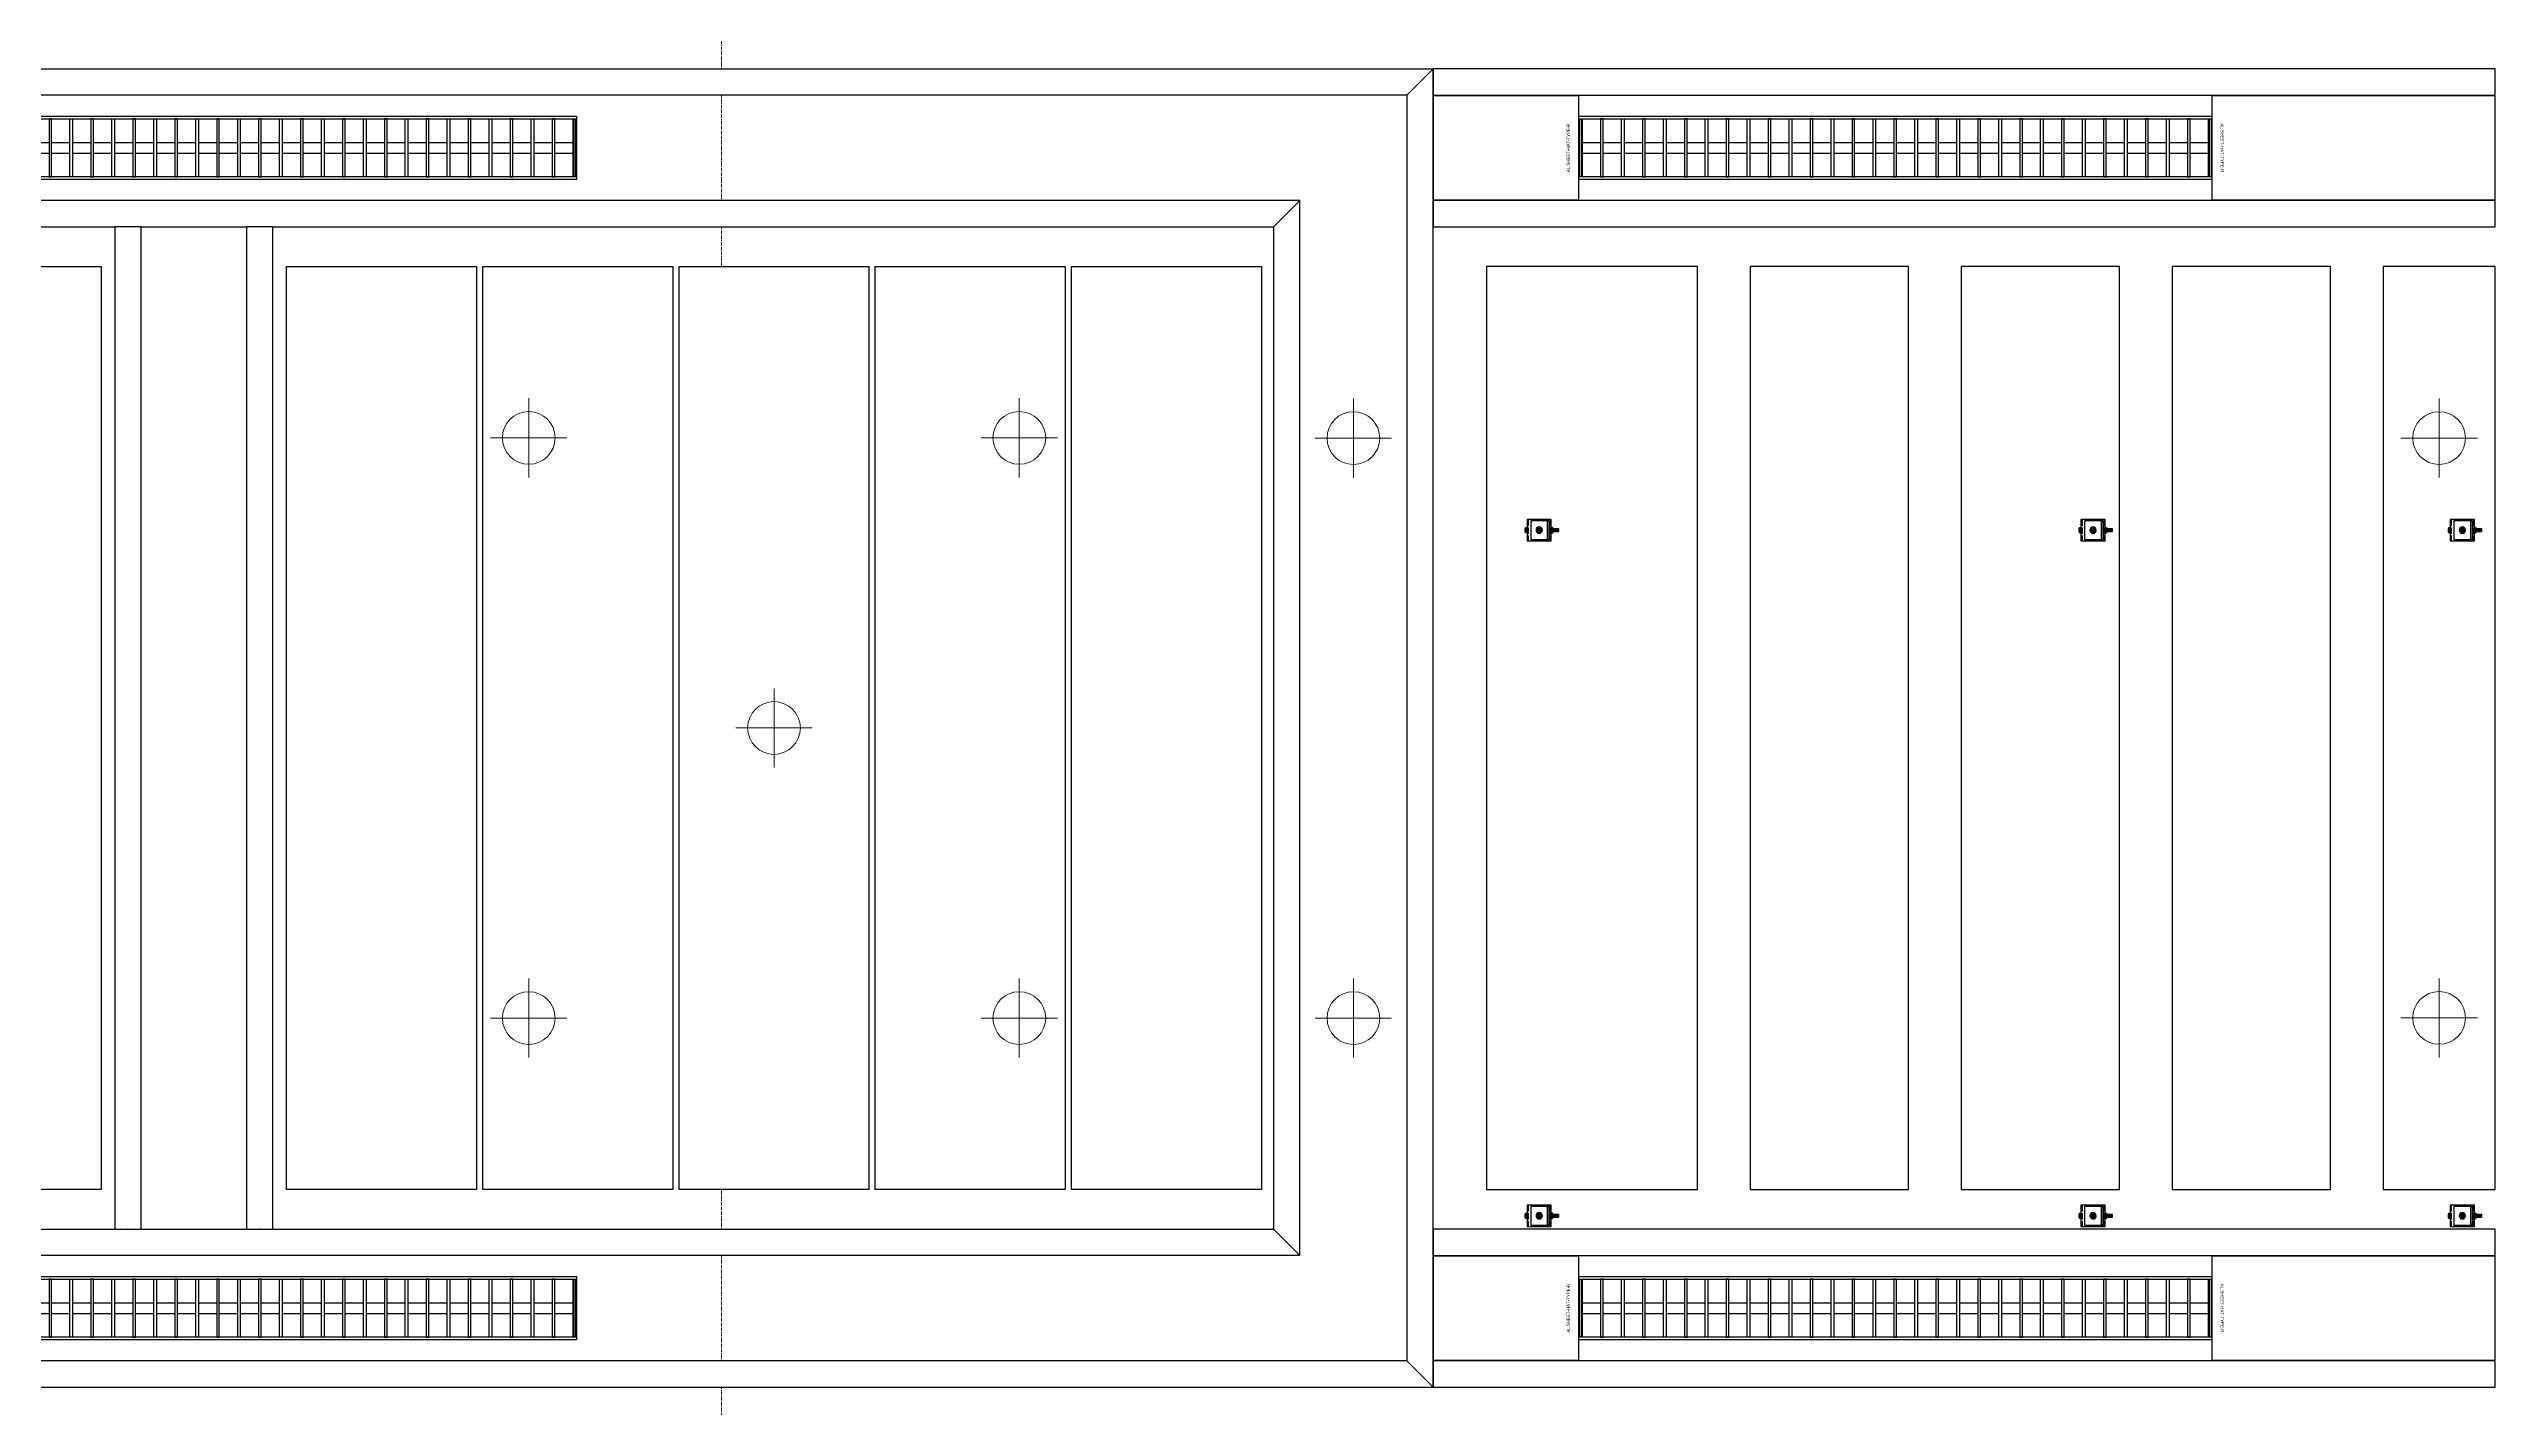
# Model space of a CAD drawing. Header units: millimetres. Extents: x -962357 to -591296, y -195428 to 59420.
# Drawn here: x -825755 to -821118, y 4725 to 7300 of the extents above; entities that cross this region are included whole.
import ezdxf
from ezdxf.enums import TextEntityAlignment as Align

# ---------------------------------------------------------------- set-up
doc = ezdxf.new("R2010")
doc.units = ezdxf.units.MM
for name, pattern in [('ACAD_ISO02W100', [15, 12, -3]), ('DPA_Boundary Line 500', [3.75, 0, -0.75, 1.5, -0.75, 0, -0.75]), ('DPA_Grid _ Level 100', [10, 5.5, -1.6, 1.3, -1.6])]:
    doc.linetypes.add(name, pattern=pattern)
for name, color, linetype in [('000 - CSD_PL_001 - ASCESSORIES', 251, 'Continuous'), ('000 - H A T C H', 8, 'Continuous'), ('000 - WIPEOUT', 250, 'Continuous'), ('001 - ASCESSORIES', 251, 'Continuous'), ('008 - LIGHTING', 1, 'Continuous'), ('A04_TUBE SERIES', 2, 'Continuous'), ('A11_ALU.SOLID SHEET', 2, 'Continuous')]:
    doc.layers.add(name, color=color, linetype=linetype)
for name, color, linetype, lineweight in [('A-DETL-GENF', 2, 'Continuous', 9), ('E-LITE-EQPM', 2, 'Continuous', 9), ('I-WALL-E', 2, 'Continuous', 9), ('S-GRID', 251, 'Continuous', 9)]:
    doc.layers.add(name, color=color, linetype=linetype, lineweight=lineweight)
doc.layers.get('000 - CSD_PL_001 - ASCESSORIES').off()

# ---------------------------------------------------------------- blocks, each defined once
blk = doc.blocks.new('*U634')
at = {"color": 1}
blk.add_wipeout([(600, -60), (-600, -60), (-600, 60), (600, 60)], dxfattribs=at).dxf.layer = '000 - WIPEOUT'
at = {"layer": '001 - ASCESSORIES', "color": 0}
blk.add_lwpolyline([(600, -60), (-600, -60), (-600, 60), (600, 60)], close=True, dxfattribs=at)
at = {"layer": '001 - ASCESSORIES'}
for points in [[(-593.5, -55), (-598.5, -55), (-598.5, 55), (-593.5, 55)], [(595, -55), (-595, -55), (-595, 55), (595, 55)], [(-558.8, -55), (-553.8, -55), (-553.8, 55), (-558.8, 55)], [(-514, -55), (-519, -55), (-519, 55), (-514, 55)], [(-479.3, -55), (-474.3, -55), (-474.3, 55), (-479.3, 55)], [(-434.6, -55), (-439.6, -55), (-439.6, 55), (-434.6, 55)], [(-399.8, -55), (-394.8, -55), (-394.8, 55), (-399.8, 55)], [(-355.1, -55), (-360.1, -55), (-360.1, 55), (-355.1, 55)], [(-320.4, -55), (-315.4, -55), (-315.4, 55), (-320.4, 55)], [(-275.6, -55), (-280.6, -55), (-280.6, 55), (-275.6, 55)], [(-240.9, -55), (-235.9, -55), (-235.9, 55), (-240.9, 55)], [(-196.2, -55), (-201.2, -55), (-201.2, 55), (-196.2, 55)], [(-161.4, -55), (-156.4, -55), (-156.4, 55), (-161.4, 55)], [(-116.7, -55), (-121.7, -55), (-121.7, 55), (-116.7, 55)], [(-82, -55), (-77, -55), (-77, 55), (-82, 55)], [(-37.2, -55), (-42.2, -55), (-42.2, 55), (-37.2, 55)], [(-2.5, -55), (2.5, -55), (2.5, 55), (-2.5, 55)], [(42.2, -55), (37.2, -55), (37.2, 55), (42.2, 55)], [(77, -55), (82, -55), (82, 55), (77, 55)], [(121.7, -55), (116.7, -55), (116.7, 55), (121.7, 55)], [(156.4, -55), (161.4, -55), (161.4, 55), (156.4, 55)], [(201.2, -55), (196.2, -55), (196.2, 55), (201.2, 55)], [(235.9, -55), (240.9, -55), (240.9, 55), (235.9, 55)], [(280.6, -55), (275.6, -55), (275.6, 55), (280.6, 55)], [(315.4, -55), (320.4, -55), (320.4, 55), (315.4, 55)], [(360.1, -55), (355.1, -55), (355.1, 55), (360.1, 55)], [(394.8, -55), (399.8, -55), (399.8, 55), (394.8, 55)], [(439.6, -55), (434.6, -55), (434.6, 55), (439.6, 55)], [(474.3, -55), (479.3, -55), (479.3, 55), (474.3, 55)], [(519, -55), (514, -55), (514, 55), (519, 55)], [(553.8, -55), (558.8, -55), (558.8, 55), (553.8, 55)], [(598.5, -55), (593.5, -55), (593.5, 55), (598.5, 55)]]:
    blk.add_lwpolyline(points, close=True, dxfattribs=at)
for points in [[(-593.5, 10), (-558.8, 10)], [(-553.8, 10), (-519, 10)], [(-514, 10), (-479.3, 10)], [(-474.3, 10), (-439.6, 10)], [(-434.6, 10), (-399.8, 10)], [(-394.8, 10), (-360.1, 10)], [(-355.1, 10), (-320.4, 10)], [(-315.4, 10), (-280.6, 10)], [(-275.6, 10), (-240.9, 10)], [(-235.9, 10), (-201.2, 10)], [(-196.2, 10), (-161.4, 10)], [(-156.4, 10), (-121.7, 10)], [(-116.7, 10), (-82, 10)], [(-77, 10), (-42.2, 10)], [(-37.2, 10), (-2.5, 10)], [(2.5, 10), (37.2, 10)], [(42.2, 10), (77, 10)], [(82, 10), (116.7, 10)], [(121.7, 10), (156.4, 10)], [(161.4, 10), (196.2, 10)], [(201.2, 10), (235.9, 10)], [(240.9, 10), (275.6, 10)], [(280.6, 10), (315.4, 10)], [(320.4, 10), (355.1, 10)], [(360.1, 10), (394.8, 10)], [(399.8, 10), (434.6, 10)], [(439.6, 10), (474.3, 10)], [(479.3, 10), (514, 10)], [(519, 10), (553.8, 10)], [(558.8, 10), (593.5, 10)], [(-593.5, -10), (-558.8, -10)], [(-553.8, -10), (-519, -10)], [(-514, -10), (-479.3, -10)], [(-474.3, -10), (-439.6, -10)], [(-434.6, -10), (-399.8, -10)], [(-394.8, -10), (-360.1, -10)], [(-355.1, -10), (-320.4, -10)], [(-315.4, -10), (-280.6, -10)], [(-275.6, -10), (-240.9, -10)], [(-235.9, -10), (-201.2, -10)], [(-196.2, -10), (-161.4, -10)], [(-156.4, -10), (-121.7, -10)], [(-116.7, -10), (-82, -10)], [(-77, -10), (-42.2, -10)], [(-37.2, -10), (-2.5, -10)], [(2.5, -10), (37.2, -10)], [(42.2, -10), (77, -10)], [(82, -10), (116.7, -10)], [(121.7, -10), (156.4, -10)], [(161.4, -10), (196.2, -10)], [(201.2, -10), (235.9, -10)], [(240.9, -10), (275.6, -10)], [(280.6, -10), (315.4, -10)], [(320.4, -10), (355.1, -10)], [(360.1, -10), (394.8, -10)], [(399.8, -10), (434.6, -10)], [(439.6, -10), (474.3, -10)], [(479.3, -10), (514, -10)], [(519, -10), (553.8, -10)], [(558.8, -10), (593.5, -10)]]:
    blk.add_lwpolyline(points, dxfattribs=at)
blk = doc.blocks.new('*U378')
blk.add_attdef('EXTR.OVL-LENGTH_', (-25, -59.1), '', height=5)
blk.add_wipeout([(-25, 25), (25, -25), (25, 6873.5), (-25, 6823.5)]).dxf.layer = '000 - WIPEOUT'
at = {"layer": 'A04_TUBE SERIES', "color": 0}
blk.add_lwpolyline([(-25, 25), (25, -25), (25, 6873.5), (-25, 6823.5)], close=True, dxfattribs=at)
blk = doc.blocks.new('*U377')
blk.add_attdef('EXTR.OVL-LENGTH_', (-25, -59.1), '', height=5)
blk.add_wipeout([(-25, -25), (25, 25), (25, 6317.5), (-25, 6367.5)]).dxf.layer = '000 - WIPEOUT'
at = {"layer": 'A04_TUBE SERIES', "color": 0}
blk.add_lwpolyline([(-25, -25), (25, 25), (25, 6317.5), (-25, 6367.5)], close=True, dxfattribs=at)
blk = doc.blocks.new('*U376')
blk.add_attdef('EXTR.OVL-LENGTH_', (-25, -59.1), '', height=5)
blk.add_wipeout([(-25, 0), (25, 0), (25, 1900), (-25, 1900)]).dxf.layer = '000 - WIPEOUT'
blk.add_point((0, 0))
at = {"layer": 'A04_TUBE SERIES', "color": 0}
blk.add_lwpolyline([(-25, 0), (25, 0), (25, 1900), (-25, 1900)], close=True, dxfattribs=at)
blk = doc.blocks.new('*U375')
at = {"color": 6}
blk.add_point((-37.5, 0), dxfattribs=at)
at = {"color": 3}
blk.add_wipeout([(-875, -564), (875, -564), (875, -924), (-875, -924)], dxfattribs=at).dxf.layer = '000 - WIPEOUT'
at = {"layer": 'A11_ALU.SOLID SHEET', "color": 0, "linetype": 'ByBlock'}
blk.add_lwpolyline([(875, -924), (-875, -924), (-875, -564), (875, -564)], close=True, dxfattribs=at)
at = {"color": 3}
blk.add_wipeout([(-875, -192), (875, -192), (875, -552), (-875, -552)], dxfattribs=at).dxf.layer = '000 - WIPEOUT'
at = {"layer": 'A11_ALU.SOLID SHEET', "color": 0, "linetype": 'ByBlock'}
blk.add_lwpolyline([(875, -552), (-875, -552), (-875, -192), (875, -192)], close=True, dxfattribs=at)
at = {"color": 3}
blk.add_wipeout([(-875, 180), (875, 180), (875, -180), (-875, -180)], dxfattribs=at).dxf.layer = '000 - WIPEOUT'
at = {"layer": 'A11_ALU.SOLID SHEET', "color": 0, "linetype": 'ByBlock'}
blk.add_lwpolyline([(875, -180), (-875, -180), (-875, 180), (875, 180)], close=True, dxfattribs=at)
at = {"color": 3}
blk.add_wipeout([(-875, 552), (875, 552), (875, 192), (-875, 192)], dxfattribs=at).dxf.layer = '000 - WIPEOUT'
at = {"layer": 'A11_ALU.SOLID SHEET', "color": 0, "linetype": 'ByBlock'}
blk.add_lwpolyline([(875, 192), (-875, 192), (-875, 552), (875, 552)], close=True, dxfattribs=at)
at = {"color": 3}
blk.add_wipeout([(-875, 924), (875, 924), (875, 564), (-875, 564)], dxfattribs=at).dxf.layer = '000 - WIPEOUT'
at = {"layer": 'A11_ALU.SOLID SHEET', "color": 0, "linetype": 'ByBlock'}
blk.add_lwpolyline([(875, 564), (-875, 564), (-875, 924), (875, 924)], close=True, dxfattribs=at)
blk = doc.blocks.new('*U361')
blk.add_attdef('EXTR.OVL-LENGTH_', (-25, -59.1), '', height=5)
blk.add_wipeout([(-25, 25), (25, -25), (25, 1975), (-25, 1925)]).dxf.layer = '000 - WIPEOUT'
blk.add_point((0, 0))
at = {"layer": 'A04_TUBE SERIES', "color": 0}
blk.add_lwpolyline([(-25, 25), (25, -25), (25, 1975), (-25, 1925)], close=True, dxfattribs=at)
blk = doc.blocks.new('*U362')
blk.add_attdef('EXTR.OVL-LENGTH_', (-25, -59.1), '', height=5)
blk.add_wipeout([(-25, 25), (25, -25), (25, 2475), (-25, 2425)]).dxf.layer = '000 - WIPEOUT'
blk.add_point((0, 0))
at = {"layer": 'A04_TUBE SERIES', "color": 0}
blk.add_lwpolyline([(-25, 25), (25, -25), (25, 2475), (-25, 2425)], close=True, dxfattribs=at)
blk = doc.blocks.new('*U624')
at = {"layer": 'A04_TUBE SERIES', "color": 0, "linetype": 'ByBlock', "xscale": -1, "rotation": 270}
blk.add_blockref('*U378', (25, 2475), dxfattribs=at)
at = {"layer": 'A04_TUBE SERIES', "color": 0, "linetype": 'ByBlock', "rotation": 270}
blk.add_blockref('*U377', (278, 2225), dxfattribs=at)
at = {"layer": 'A11_ALU.SOLID SHEET', "color": 0, "linetype": 'ByBlock', "rotation": 90}
for p in [(3449.3, 1250), (5648.8, 1250)]:
    blk.add_blockref('*U375', p, dxfattribs=at)
at = {"layer": 'A04_TUBE SERIES', "color": 0, "linetype": 'ByBlock'}
for name, p in [('*U362', (6873.5, 25)), ('*U361', (6620.5, 275)), ('*U376', (4424, 300)), ('*U376', (4674, 300))]:
    blk.add_blockref(name, p, dxfattribs=at)
at = {"layer": 'A04_TUBE SERIES', "color": 0, "linetype": 'ByBlock', "xscale": -1, "rotation": 269.9999999999478}
blk.add_blockref('*U377', (278, 275), dxfattribs=at)
at = {"layer": 'A04_TUBE SERIES', "color": 0, "linetype": 'ByBlock', "rotation": 269.9999999999478}
blk.add_blockref('*U378', (25, 25), dxfattribs=at)
blk = doc.blocks.new('*U621')
at = {"color": 3}
for points in [[(-875, 550), (875, 550), (875, 250), (-875, 250)], [(-875, 150), (875, 150), (875, -150), (-875, -150)], [(-875, -250), (875, -250), (875, -550), (-875, -550)]]:
    blk.add_wipeout(points, dxfattribs=at).dxf.layer = '000 - WIPEOUT'
at = {"layer": 'A11_ALU.SOLID SHEET', "color": 0, "linetype": 'ByBlock'}
for points in [[(-875, 250), (875, 250), (875, 550), (-875, 550)], [(-875, -150), (875, -150), (875, 150), (-875, 150)], [(-875, -550), (875, -550), (875, -250), (-875, -250)]]:
    blk.add_lwpolyline(points, close=True, dxfattribs=at)
blk = doc.blocks.new('*U391')
at = {"layer": 'Defpoints'}
blk.add_point((0, 0), dxfattribs=at)
blk.add_wipeout([(875, 250), (875, 462), (-875, 462), (-875, 250)]).dxf.layer = '000 - WIPEOUT'
at = {"layer": 'A11_ALU.SOLID SHEET', "color": 0}
blk.add_lwpolyline([(875, 250), (875, 462), (-875, 462), (-875, 250)], close=True, dxfattribs=at)
at = {"layer": 'Defpoints'}
blk.add_point((0, 400), dxfattribs=at)
blk = doc.blocks.new('*U559')
blk.add_attdef('EXTR.OVL-LENGTH_', (-25, -59.1), '', height=5)
blk.add_wipeout([(-25, 0), (25, 0), (25, 2012.7), (-25, 2012.7)]).dxf.layer = '000 - WIPEOUT'
blk.add_point((0, 0))
at = {"layer": 'A04_TUBE SERIES', "color": 0}
blk.add_lwpolyline([(-25, 0), (25, 0), (25, 2012.7), (-25, 2012.7)], close=True, dxfattribs=at)
blk = doc.blocks.new('*U560')
blk.add_attdef('EXTR.OVL-LENGTH_', (-25, -59.1), '', height=5)
blk.add_wipeout([(-25, 0), (25, 0), (25, 2012.7), (-25, 2012.7)]).dxf.layer = '000 - WIPEOUT'
blk.add_point((0, 0))
at = {"layer": 'A04_TUBE SERIES', "color": 0}
blk.add_lwpolyline([(-25, 0), (25, 0), (25, 2012.7), (-25, 2012.7)], close=True, dxfattribs=at)
blk = doc.blocks.new('*U504')
at = {"layer": 'A11_ALU.SOLID SHEET', "color": 0}
blk.add_lwpolyline([(275.7, -98.8), (275.7, 98.8), (0, 98.8), (0, -98.8)], close=True, dxfattribs=at)
at = {"layer": 'Defpoints', "color": 250}
blk.add_point((0, 0), dxfattribs=at)
blk.add_text('AL.SHEET-HAT-TYPE-R', height=6, rotation=270, dxfattribs=at).set_placement((15, 0), align=Align.BOTTOM_CENTER)
blk = doc.blocks.new('*U505')
at = {"layer": 'A11_ALU.SOLID SHEET', "color": 0}
blk.add_lwpolyline([(537, -98.8), (537, 98.8), (0, 98.8), (0, -98.8)], close=True, dxfattribs=at)
at = {"layer": 'Defpoints', "color": 250}
blk.add_point((0, 0), dxfattribs=at)
blk.add_text('AL.SHEET-HAT-TYPE-R', height=6, rotation=270, dxfattribs=at).set_placement((15, 0), align=Align.BOTTOM_CENTER)
blk = doc.blocks.new('*U515')
at = {"layer": 'A11_ALU.SOLID SHEET', "color": 0}
blk.add_lwpolyline([(275.7, -98.8), (275.7, 98.8), (0, 98.8), (0, -98.8)], close=True, dxfattribs=at)
at = {"layer": 'Defpoints', "color": 250}
blk.add_point((0, 0), dxfattribs=at)
blk.add_text('AL.SHEET-HAT-TYPE-R', height=6, rotation=270, dxfattribs=at).set_placement((15, 0), align=Align.BOTTOM_CENTER)
blk = doc.blocks.new('*U402')
at = {"layer": 'Defpoints'}
blk.add_point((0, 0), dxfattribs=at)
blk.add_wipeout([(875, 250), (875, 650), (-875, 650), (-875, 250)]).dxf.layer = '000 - WIPEOUT'
at = {"layer": 'A11_ALU.SOLID SHEET', "color": 0}
blk.add_lwpolyline([(875, 250), (875, 650), (-875, 650), (-875, 250)], close=True, dxfattribs=at)
at = {"layer": 'Defpoints'}
blk.add_point((0, 400), dxfattribs=at)
blk = doc.blocks.new('*U5836')
at = {"layer": '008 - LIGHTING'}
for p in [(-80675, 3532.5), (-80675, 1332.5)]:
    blk.add_blockref('*U634', p, dxfattribs=at)
at = {"layer": 'A11_ALU.SOLID SHEET', "color": 1, "rotation": 179.9999999999733}
for name, p in [('*U504', (-78175, 3532.5)), ('*U515', (-78175, 1332.5))]:
    blk.add_blockref(name, p, dxfattribs=at)
at = {"layer": 'A11_ALU.SOLID SHEET', "color": 1}
for p in [(-76975, 3532.5), (-76975, 1332.5)]:
    blk.add_blockref('*U505', p, dxfattribs=at)
at = {"layer": 'A11_ALU.SOLID SHEET', "linetype": 'ByBlock', "rotation": 90}
blk.add_blockref('*U621', (-77300, 2432.5), dxfattribs=at)
at = {"layer": '008 - LIGHTING'}
for p in [(-77575, 3532.5), (-77575, 1332.5)]:
    blk.add_blockref('*U634', p, dxfattribs=at)
at = {"layer": 'A04_TUBE SERIES', "linetype": 'ByBlock', "rotation": 269.9999999998689}
for name, p in [('*U559', (-78450.7, 3657.5)), ('*U560', (-78450.7, 3407.5)), ('*U559', (-78450.7, 1457.5)), ('*U560', (-78450.7, 1207.5))]:
    blk.add_blockref(name, p, dxfattribs=at)
at = {"layer": 'A11_ALU.SOLID SHEET', "linetype": 'ByBlock'}
for name, p, rotation in [('*U402', (-77700, 2432.5), 89.99999999999999), ('*U391', (-76900, 2432.5), 270)]:
    blk.add_blockref(name, p, dxfattribs=dict(at, rotation=rotation))
at = {"layer": 'A11_ALU.SOLID SHEET'}
blk.add_blockref('*U624', (-85349.3, 1182.5), dxfattribs=at)
blk = doc.blocks.new('LGF_DL_SAA_LowPower_DL1a1 - LGF_DL_SAA_LowPower_DL1a-12437659-4180-01 LOWER PLATFORM LEVEL - REFLECTED CEILING PLAN')
at = {"layer": 'A-DETL-GENF'}
for p, q in [((0, 75), (0, -75)), ((72.5, 0), (-72.5, 0))]:
    blk.add_line(p, q, dxfattribs=at)
blk.add_circle((0, 0), 50, dxfattribs=at)
blk = doc.blocks.new('LGF_DL_SAA_LowPower_DL1a1 - LGF_DL_SAA_LowPower_DL1a-12438006-4180-01 LOWER PLATFORM LEVEL - REFLECTED CEILING PLAN')
at = {"layer": 'A-DETL-GENF'}
for p, q in [((0, -75), (0, 75)), ((72.5, 0), (-72.5, 0))]:
    blk.add_line(p, q, dxfattribs=at)
blk.add_circle((0, 0), 50, dxfattribs=at)
blk = doc.blocks.new('LGF_DL_SAA_LowPower_DL1a - LGF_DL_SAA_LowPower_DL1a-8832329-4180-01 LOWER PLATFORM LEVEL - REFLECTED CEILING PLAN')
at = {"layer": 'A-DETL-GENF'}
for p, q in [((0, 75), (0, -75)), ((72.5, 0), (-72.5, 0))]:
    blk.add_line(p, q, dxfattribs=at)
blk.add_circle((0, 0), 50, dxfattribs=at)
blk = doc.blocks.new('C-1-PP19-AR-4180-01-B_20250908-040939_EXDOWNLIGHT')
at = {"layer": 'E-LITE-EQPM'}
for name, p, rotation in [('LGF_DL_SAA_LowPower_DL1a1 - LGF_DL_SAA_LowPower_DL1a-12437659-4180-01 LOWER PLATFORM LEVEL - REFLECTED CEILING PLAN', (-80165.5, 2982.5), 359.9999881697653), ('LGF_DL_SAA_LowPower_DL1a1 - LGF_DL_SAA_LowPower_DL1a-12437659-4180-01 LOWER PLATFORM LEVEL - REFLECTED CEILING PLAN', (-79235.5, 2982.5), 359.9999881697653), ('LGF_DL_SAA_LowPower_DL1a1 - LGF_DL_SAA_LowPower_DL1a-12437659-4180-01 LOWER PLATFORM LEVEL - REFLECTED CEILING PLAN', (-79700.5, 2432.5), 359.9999881697653), ('LGF_DL_SAA_LowPower_DL1a1 - LGF_DL_SAA_LowPower_DL1a-12438006-4180-01 LOWER PLATFORM LEVEL - REFLECTED CEILING PLAN', (-80165.5, 1882.5), 1.18302346677688e-05), ('LGF_DL_SAA_LowPower_DL1a1 - LGF_DL_SAA_LowPower_DL1a-12438006-4180-01 LOWER PLATFORM LEVEL - REFLECTED CEILING PLAN', (-79235.5, 1882.5), 1.18302346677688e-05)]:
    blk.add_blockref(name, p, dxfattribs=dict(at, rotation=rotation))
at = {"layer": 'E-LITE-EQPM', "extrusion": (0, 0, -1), "rotation": 180}
for p in [(78602.2, 2982), (76544, 2982.2), (78602.2, 1882.5), (76544, 1882.7)]:
    blk.add_blockref('LGF_DL_SAA_LowPower_DL1a - LGF_DL_SAA_LowPower_DL1a-8832329-4180-01 LOWER PLATFORM LEVEL - REFLECTED CEILING PLAN', p, dxfattribs=at)
blk = doc.blocks.new('000 - ASSCESSORIES_FAMELINE_GALV.BRACKET_FITTING_L-PROFILE_BK-08_TOP_VIEW')
at = {"linetype": 'Continuous'}
blk.add_wipeout([(-17.5, 19), (-17.5, -16), (17.5, -16), (17.5, 19)], dxfattribs=at).dxf.layer = '000 - WIPEOUT'
at = {"layer": '001 - ASCESSORIES', "linetype": 'ByBlock'}
blk.add_lwpolyline([(-17.5, 19), (17.5, 19), (17.5, 16), (-17.5, 16)], close=True, dxfattribs=at)
at = {"layer": '001 - ASCESSORIES', "color": 0, "linetype": 'Continuous'}
blk.add_lwpolyline([(-17.5, 19), (-17.5, -16), (17.5, -16), (17.5, 19)], close=True, dxfattribs=at)
at = {"layer": '001 - ASCESSORIES'}
blk.add_circle((0, 0), 3.5, dxfattribs=at)
blk = doc.blocks.new('*U492')
at = {"layer": '001 - ASCESSORIES', "color": 0}
blk.add_blockref('000 - ASSCESSORIES_FAMELINE_GALV.BRACKET_FITTING_L-PROFILE_BK-08_TOP_VIEW', (0, 0), dxfattribs=at)
blk = doc.blocks.new('000 - DYNAMIC_VIEW_ASSCESSORIES_GALV.STUD_FULL_THREAD_1-4_TOP_VIEW')
at = {"layer": '000 - H A T C H'}
h = blk.add_hatch(color=250, dxfattribs=at)
h.dxf.hatch_style = 1
edge = h.paths.add_edge_path()
edge.add_arc((0, 0), 3.18, 0, 360)
at = {"layer": '001 - ASCESSORIES', "color": 0}
blk.add_circle((0, 0), 3.18, dxfattribs=at)
blk = doc.blocks.new('*U485')
at = {"layer": '001 - ASCESSORIES', "color": 0}
blk.add_blockref('000 - DYNAMIC_VIEW_ASSCESSORIES_GALV.STUD_FULL_THREAD_1-4_TOP_VIEW', (0, 0), dxfattribs=at)
blk = doc.blocks.new('000 - ASSCESSORIES_FAMELINE_GALV.BRACKET_FITTING_U-PROFILE_BK-07_TOP_VIEW')
at = {"linetype": 'Continuous'}
blk.add_wipeout([(20, -23), (20, 23), (-20, 23), (-20, -23)], dxfattribs=at).dxf.layer = '000 - WIPEOUT'
at = {"layer": '001 - ASCESSORIES', "linetype": 'ACAD_ISO02W100'}
for p, q in [((20, 21), (-20, 21)), ((20, -21), (-20, -21))]:
    blk.add_line(p, q, dxfattribs=at)
at = {"layer": '001 - ASCESSORIES', "color": 0, "linetype": 'Continuous'}
blk.add_lwpolyline([(20, -23), (20, 23), (-20, 23), (-20, -23)], close=True, dxfattribs=at)
at = {"layer": '001 - ASCESSORIES', "linetype": 'Continuous'}
blk.add_circle((0, 0), 3.5, dxfattribs=at)
blk = doc.blocks.new('*U489')
at = {"layer": '001 - ASCESSORIES', "color": 0, "linetype": 'ByBlock'}
blk.add_blockref('000 - ASSCESSORIES_FAMELINE_GALV.BRACKET_FITTING_U-PROFILE_BK-07_TOP_VIEW', (0, 0), dxfattribs=at)
blk = doc.blocks.new('*U281')
at = {"layer": '001 - ASCESSORIES', "color": 0}
blk.add_lwpolyline([(4.6, 0), (2.3, 4), (-2.3, 4), (-4.6, 0), (-2.3, -4), (2.3, -4)], close=True, dxfattribs=at)
at = {"layer": '001 - ASCESSORIES', "color": 8}
blk.add_circle((0, 0), 3.85, dxfattribs=at)
at = {"layer": '001 - ASCESSORIES', "color": 0}
blk.add_circle((0, 0), 2.6, dxfattribs=at)
blk = doc.blocks.new('*U639')
at = {"layer": '000 - CSD_PL_001 - ASCESSORIES', "color": 0, "rotation": 270}
blk.add_blockref('*U281', (0, 0), dxfattribs=at)
blk = doc.blocks.new('*U308')
at = {"layer": '001 - ASCESSORIES'}
blk.add_lwpolyline([(-0.3, -4.5), (-0.3, -2.5, -19.949874), (0.3, -2.5), (0.3, -4.5)], format="xyb", dxfattribs=at)
blk.add_arc((0, 0), 4.5, 273.1847, 266.8153, dxfattribs=at)
blk = doc.blocks.new('000 - ASSCESSORIES_SPRING_WASHER_M5_TOP_VIEW')
at = {"color": 6}
blk.add_blockref('*U308', (0, 0), dxfattribs=at)
blk = doc.blocks.new('*U641')
at = {"color": 6}
blk.add_blockref('000 - ASSCESSORIES_SPRING_WASHER_M5_TOP_VIEW', (0, 0), dxfattribs=at)
blk = doc.blocks.new('*U307')
at = {"layer": '001 - ASCESSORIES'}
blk.add_lwpolyline([(-0.3, -6), (-0.3, -2.5, -19.949874), (0.2, -2.5), (0.2, -6)], format="xyb", dxfattribs=at)
blk.add_arc((0, 0), 6, 273.1847, 266.8153, dxfattribs=at)
blk = doc.blocks.new('000 - ASSCESSORIES_WASHER_M5_TOP_VIEW')
at = {"color": 6}
blk.add_blockref('*U307', (0, 0), dxfattribs=at)
blk = doc.blocks.new('*U640')
at = {"color": 6}
blk.add_blockref('000 - ASSCESSORIES_WASHER_M5_TOP_VIEW', (0, 0), dxfattribs=at)
blk = doc.blocks.new('*U282')
at = {"color": 1}
for p, q in [((-3.5, 3.5), (3.5, 3.5)), ((-3.5, 0), (3.5, 0))]:
    blk.add_line(p, q, dxfattribs=at)
at = {"color": 0}
for points in [[(-2.3, 3.2, 0.249855), (-4.6, 3.2), (-4.6, 0.3, 0.249855), (-2.3, 0.3)], [(2.3, 3.2, 0.062432), (0, 3.5, 0.062432), (-2.3, 3.2), (-2.3, 0.3, 0.061701), (0, 0, 0.061701), (2.3, 0.3)], [(4.6, 3.2, 0.249855), (2.3, 3.2), (2.3, 0.3, 0.249855), (4.6, 0.3)]]:
    blk.add_lwpolyline(points, format="xyb", close=True, dxfattribs=at)
blk = doc.blocks.new('*U296')
at = {"layer": '000 - H A T C H'}
h = blk.add_hatch(dxfattribs=at)
h.set_pattern_fill('ANSI35', color=8, scale=4, angle=65)
h.set_pattern_definition([(110, (-0.5, 0), (-0.939693, -0.34202), []), (110, (-0.2012, 0.6409), (-0.939693, -0.34202), [1.25, -0.25, 0, -0.25])])
h.paths.add_polyline_path([(0, -2.5), (59.5, -2.5), (59.5, 2.5), (0, 2.5)])
at = {"color": 8}
blk.add_line((59.5, -2.5), (59.5, 2.5), dxfattribs=at)
at = {"color": 1}
blk.add_lwpolyline([(59.5, 2.5), (0, 2.5), (0, -2.5), (59.5, -2.5), (60, -2), (60, 2)], close=True, dxfattribs=at)
blk = doc.blocks.new('*U448')
at = {"layer": '000 - H A T C H'}
h = blk.add_hatch(color=250, dxfattribs=at)
h.dxf.hatch_style = 1
edge = h.paths.add_edge_path()
edge.add_line((-0.3, -4.6), (-3.2, -4.6))
edge.add_arc((-1, -3.5), 2.45, 180, 208.0569, ccw=False)
edge.add_line((-3.5, -3.5), (-3.5, 0))
edge.add_arc((5.9, 0), 9.36, 179.9761, 180.0239, ccw=False)
edge.add_line((-3.5, 0), (-3.5, 0))
edge.add_arc((5.9, 0), 9.36, 179.9761, 180.0239, ccw=False)
edge.add_line((-3.5, 0), (-3.5, 3.5))
edge.add_arc((-1, 3.5), 2.45, 151.9431, 180, ccw=False)
edge.add_line((-3.2, 4.6), (-0.3, 4.6))
edge.add_arc((-2.5, 3.5), 2.45, 360, 388.0569, ccw=False)
edge.add_line((0, 3.5), (0, -3.5))
edge.add_arc((-2.5, -3.5), 2.45, 331.9431, 360, ccw=False)
blk.add_blockref('*U296', (0, 0))
at = {"layer": '001 - ASCESSORIES', "rotation": 90}
blk.add_blockref('*U282', (0, 0), dxfattribs=at)
blk = doc.blocks.new('*U306')
blk.add_wipeout([(-6, 0.65), (6, 0.65), (6, -0.65), (-6, -0.65)]).dxf.layer = '000 - WIPEOUT'
at = {"layer": '001 - ASCESSORIES'}
blk.add_lwpolyline([(-6, 0.65), (6, 0.65), (6, -0.65), (-6, -0.65)], close=True, dxfattribs=at)
blk.add_wipeout([(0.1, -0.65), (6, -0.65), (6, 0.65), (0.1, 0.65)]).dxf.layer = '000 - WIPEOUT'
blk.add_wipeout([(-0.1, -0.65), (-6, -0.65), (-6, 0.65), (-0.1, 0.65)]).dxf.layer = '000 - WIPEOUT'
for points in [[(-0.1, -0.65), (-6, -0.65), (-6, 0.65), (-0.1, 0.65)], [(0.1, -0.65), (6, -0.65), (6, 0.65), (0.1, 0.65)]]:
    blk.add_lwpolyline(points, close=True, dxfattribs=at)
blk = doc.blocks.new('000 - ASSCESSORIES_WASHER_M5_FRONT-SIDE-BACK_VIEW')
at = {"color": 6}
blk.add_blockref('*U306', (0, 0), dxfattribs=at)
blk = doc.blocks.new('*U637')
at = {"color": 6}
blk.add_blockref('000 - ASSCESSORIES_WASHER_M5_FRONT-SIDE-BACK_VIEW', (0, 0), dxfattribs=at)
blk = doc.blocks.new('*U309')
blk.add_wipeout([(-4.5, 0.65), (4.5, 0.65), (4.5, -0.65), (-4.5, -0.65)]).dxf.layer = '000 - WIPEOUT'
at = {"layer": '001 - ASCESSORIES'}
blk.add_lwpolyline([(-4.5, 0.65), (4.5, 0.65), (4.5, -0.65), (-4.5, -0.65)], close=True, dxfattribs=at)
blk.add_wipeout([(0.1, -0.95), (4.5, -0.65), (4.5, 0.65), (0.1, 0.35)]).dxf.layer = '000 - WIPEOUT'
blk.add_wipeout([(-0.1, -0.35), (-4.5, -0.65), (-4.5, 0.65), (-0.1, 0.95)]).dxf.layer = '000 - WIPEOUT'
for points in [[(-0.1, -0.35), (-4.5, -0.65), (-4.5, 0.65), (-0.1, 0.95)], [(0.1, -0.95), (4.5, -0.65), (4.5, 0.65), (0.1, 0.35)]]:
    blk.add_lwpolyline(points, close=True, dxfattribs=at)
blk = doc.blocks.new('000 - ASSCESSORIES_SPRING_WASHER_M5_FRONT-SIDE-BACK_VIEW')
at = {"color": 6}
blk.add_blockref('*U309', (0, 0), dxfattribs=at)
blk = doc.blocks.new('*U638')
at = {"color": 6}
blk.add_blockref('000 - ASSCESSORIES_SPRING_WASHER_M5_FRONT-SIDE-BACK_VIEW', (0, 0), dxfattribs=at)
blk = doc.blocks.new('*U486')
at = {"layer": '001 - ASCESSORIES'}
blk.add_blockref('*U448', (-23, 0), dxfattribs=at)
at = {"layer": '001 - ASCESSORIES', "color": 6, "rotation": 180}
for name in ['*U640', '*U641']:
    blk.add_blockref(name, (0, 0), dxfattribs=at)
at = {"layer": '001 - ASCESSORIES', "color": 2, "rotation": 270}
blk.add_blockref('*U639', (0, 0), dxfattribs=at)
blk.add_blockref('*U639', (0, 0), dxfattribs=at)
at = {"layer": '001 - ASCESSORIES', "color": 0, "rotation": 90}
blk.add_blockref('*U489', (0, 0), dxfattribs=at)
at = {"layer": '001 - ASCESSORIES', "color": 0, "rotation": 270}
blk.add_blockref('*U492', (0, 0), dxfattribs=at)
at = {"layer": '001 - ASCESSORIES', "color": 6}
for name in ['*U640', '*U641']:
    blk.add_blockref(name, (0, 0), dxfattribs=at)
at = {"layer": '001 - ASCESSORIES', "color": 2, "rotation": 90}
blk.add_blockref('*U639', (0, 0), dxfattribs=at)
blk.add_blockref('*U639', (0, 0), dxfattribs=at)
at = {"layer": '001 - ASCESSORIES', "color": 1}
blk.add_blockref('*U485', (0, 0), dxfattribs=at)
at = {"layer": '001 - ASCESSORIES', "rotation": 90}
blk.add_blockref('*U637', (23.65, 0), dxfattribs=at)
blk.add_blockref('*U638', (25.25, 0), dxfattribs=at)
blk = doc.blocks.new('C-1-PP19-AR-4180-01-B_20250903-141828_ERROR_HANGING')
at = {"layer": '000 - CSD_PL_001 - ASCESSORIES', "linetype": 'ByBlock'}
for p in [(-78250, 2807.5), (-77200, 2807.5), (-76500, 2807.5), (-78250, 1507.5), (-77200, 1507.5), (-76500, 1507.5)]:
    blk.add_blockref('*U486', p, dxfattribs=at)

msp = doc.modelspace()

# ---------------------------------------------------------------- linework, layer by layer
at = {"layer": 'I-WALL-E', "linetype": 'DPA_Boundary Line 500'}
for p, q in [((-821132.6, 7250), (-821132.6, 7262.5)), ((-821132.6, 7262.5), (-821132.6, 7250)), ((-821132.6, 6962.5), (-821132.6, 6975)), ((-821132.6, 6975), (-821132.6, 6962.5)), ((-821132.6, 5050), (-821132.6, 5062.5)), ((-821132.6, 5062.5), (-821132.6, 5050)), ((-821132.6, 4762.3), (-821132.6, 4775)), ((-821132.6, 4775), (-821132.6, 4762.3))]:
    msp.add_line(p, q, dxfattribs=at)
at = {"layer": 'S-GRID', "linetype": 'DPA_Grid _ Level 100'}
msp.add_line((-824480, -30741.3), (-824480, 54920.2), dxfattribs=at)

# ---------------------------------------------------------------- next in the draw order: block references
msp.add_blockref('*U5836', (-744680, 3580))

# ---------------------------------------------------------------- next in the draw order: block references
msp.add_blockref('C-1-PP19-AR-4180-01-B_20250908-040939_EXDOWNLIGHT', (-744680, 3580))

# ---------------------------------------------------------------- next in the draw order: block references
msp.add_blockref('C-1-PP19-AR-4180-01-B_20250903-141828_ERROR_HANGING', (-744680, 3580))

doc.saveas('drawing.dxf')
